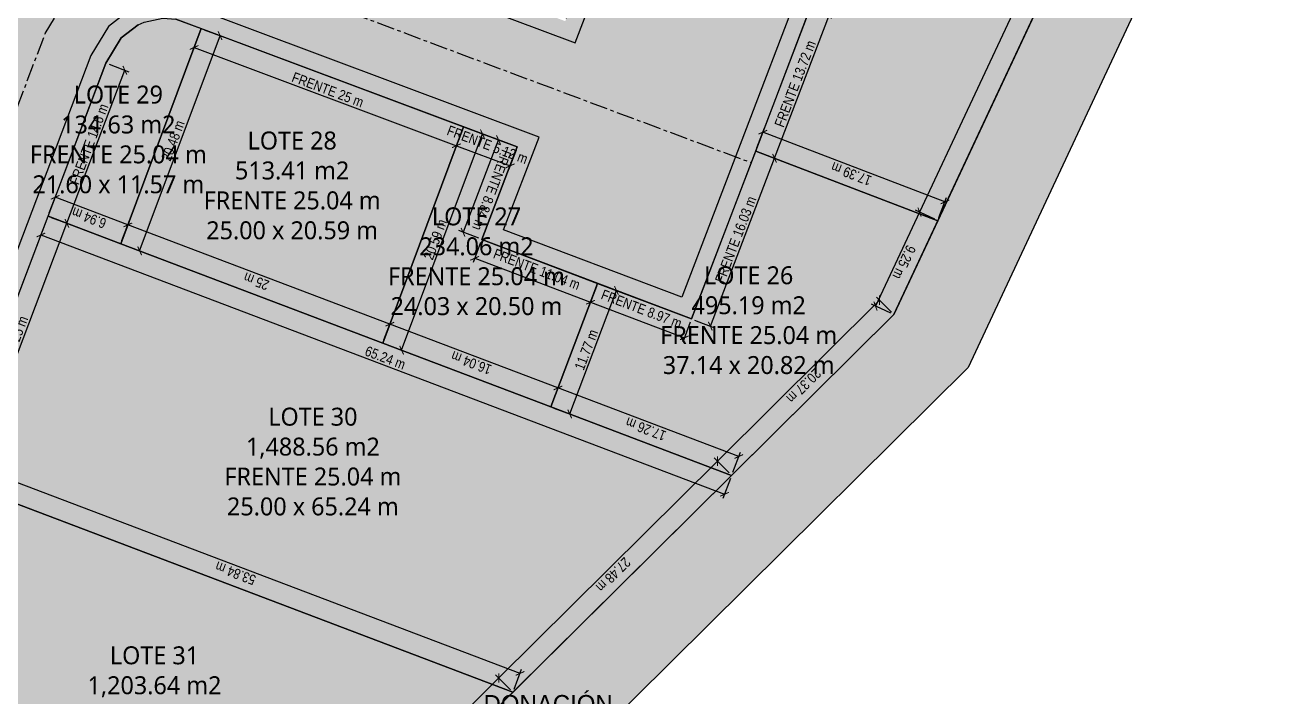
# Model space of a CAD drawing. Header units: metres. Extents: x 357816 to 358234, y 2285110 to 2285487.
# Drawn here: x 358123.1 to 358234, y 2285352.7 to 2285412.6 of the extents above; entities that cross this region are included whole.
import ezdxf

# ---------------------------------------------------------------- set-up
doc = ezdxf.new("R2010")
doc.units = ezdxf.units.M
doc.header["$LTSCALE"] = 0.5
doc.linetypes.add('CENTER', pattern=[5.08, 3.175, -0.635, 0.635, -0.635])
for name, color, linetype in [('COTAS', 6, 'Continuous'), ('DONACION', 3, 'Continuous'), ('LOTES', 2, 'Continuous'), ('TEXTOS', 7, 'Continuous'), ('VIAL_ASFALTO', 8, 'Continuous'), ('VIAL_BANQUETA', 9, 'CONTINUOUS')]:
    doc.layers.add(name, color=color, linetype=linetype)
doc.styles.add('OpenSans', font='OpenSans-Regular.ttf')
doc.styles.add('OpenSansCondensed-Light', font='OpenSansCondensed-Light.ttf')
doc.dimstyles.new('COTAS_M', dxfattribs={"dimtxt": 0.9, "dimasz": 0.6, "dimexe": 0.4, "dimexo": 0.3, "dimgap": 0.2, "dimtad": 1, "dimzin": 12, "dimdsep": 46, "dimtxsty": 'OpenSansCondensed-Light', "dimblk": 'ARCHTICK', "dimcen": 2.5, "dimclrd": 256, "dimclre": 256, "dimclrt": 256, "dimazin": 3, "dimtfac": 0.5, "dimtmove": 2, "dimatfit": 3})

# ---------------------------------------------------------------- blocks, each defined once
blk = doc.blocks.new('_ARCHTICK')
at = {"color": 0, "linetype": 'BYBLOCK', "const_width": 0.15}
blk.add_lwpolyline([(-0.5, -0.5), (0.5, 0.5)], dxfattribs=at)
blk = doc.blocks.new('*D98')
for p, q in [((358164.58, 2285415.8), (358165.24, 2285417.58)), ((358172.01, 2285414.62), (358165.1, 2285417.2)), ((358171.48, 2285413.21), (358172.15, 2285414.99))]:
    blk.add_line(p, q)
at = {"layer": 'Defpoints'}
for p in [(358164.47, 2285415.52), (358172.01, 2285414.62), (358171.38, 2285412.93)]:
    blk.add_point(p, dxfattribs=at)
at = {"layer": 'COTAS', "xscale": 0.6, "yscale": 0.6}
for p, rotation in [((358165.1, 2285417.2), 159.49542894119298), ((358172.01, 2285414.62), 339.495428941193)]:
    blk.add_blockref('_ARCHTICK', p, dxfattribs=dict(at, rotation=rotation))
at = {"layer": 'COTAS', "insert": (358168.19, 2285414.93), "char_height": 0.9, "attachment_point": 5, "rotation": 159.4954, "style": 'OpenSansCondensed-Light'}
blk.add_mtext('FRENTE 7.37 m', dxfattribs=at)
blk = doc.blocks.new('*D101')
for p, q in [((358224.41, 2285441.6), (358202.99, 2285395.91)), ((358225.77, 2285440.97), (358224.05, 2285441.77)), ((358204.34, 2285395.27), (358202.62, 2285396.08))]:
    blk.add_line(p, q)
at = {"layer": 'Defpoints'}
for p in [(358224.41, 2285441.6), (358226.04, 2285440.84), (358204.62, 2285395.14)]:
    blk.add_point(p, dxfattribs=at)
at = {"layer": 'COTAS', "xscale": 0.6, "yscale": 0.6}
for p, rotation in [((358224.41, 2285441.6), 64.88109289976543), ((358202.99, 2285395.91), -115.11890710023457)]:
    blk.add_blockref('_ARCHTICK', p, dxfattribs=dict(at, rotation=rotation))
at = {"layer": 'COTAS', "insert": (358214.29, 2285418.48), "char_height": 0.9, "attachment_point": 5, "rotation": 244.8811, "style": 'OpenSansCondensed-Light'}
blk.add_mtext('50.47 m', dxfattribs=at)
blk = doc.blocks.new('*D102')
for p, q in [((358188.48, 2285401.64), (358189.15, 2285403.41)), ((358205.26, 2285396.82), (358189.01, 2285403.04)), ((358204.72, 2285395.42), (358205.4, 2285397.2))]:
    blk.add_line(p, q)
at = {"layer": 'Defpoints'}
for p in [(358188.37, 2285401.36), (358205.26, 2285396.82), (358204.62, 2285395.14)]:
    blk.add_point(p, dxfattribs=at)
at = {"layer": 'COTAS', "xscale": 0.6, "yscale": 0.6}
for p, rotation in [((358189.01, 2285403.04), 159.0675629169782), ((358205.26, 2285396.82), 339.0675629169782)]:
    blk.add_blockref('_ARCHTICK', p, dxfattribs=dict(at, rotation=rotation))
at = {"layer": 'COTAS', "insert": (358196.9, 2285399.32), "char_height": 0.9, "attachment_point": 5, "rotation": 159.0676, "style": 'OpenSansCondensed-Light'}
blk.add_mtext('17.39 m', dxfattribs=at)
blk = doc.blocks.new('*D103')
for p, q in [((358193.55, 2285414.06), (358195.32, 2285413.38)), ((358190.05, 2285400.71), (358194.95, 2285413.53)), ((358188.65, 2285401.25), (358190.42, 2285400.57))]:
    blk.add_line(p, q)
at = {"layer": 'Defpoints'}
for p in [(358193.27, 2285414.17), (358188.37, 2285401.36), (358190.05, 2285400.71)]:
    blk.add_point(p, dxfattribs=at)
at = {"layer": 'COTAS', "xscale": 0.6, "yscale": 0.6}
for p, rotation in [((358194.95, 2285413.53), 69.0675629181138), ((358190.05, 2285400.71), 249.0675629181138)]:
    blk.add_blockref('_ARCHTICK', p, dxfattribs=dict(at, rotation=rotation))
at = {"layer": 'COTAS', "insert": (358191.89, 2285407.35), "char_height": 0.9, "attachment_point": 5, "rotation": 69.0676, "style": 'OpenSansCondensed-Light'}
blk.add_mtext('FRENTE 13.72 m', dxfattribs=at)
blk = doc.blocks.new('*D106')
for p, q in [((358204.34, 2285395.27), (358202.62, 2285396.08)), ((358202.99, 2285395.91), (358199.06, 2285387.53)), ((358200.42, 2285386.9), (358198.7, 2285387.7))]:
    blk.add_line(p, q)
at = {"layer": 'Defpoints'}
for p in [(358202.99, 2285395.91), (358204.62, 2285395.14), (358200.69, 2285386.77)]:
    blk.add_point(p, dxfattribs=at)
at = {"layer": 'COTAS', "xscale": 0.6, "yscale": 0.6}
for p, rotation in [((358202.99, 2285395.91), 64.88109290007421), ((358199.06, 2285387.53), -115.11890709992579)]:
    blk.add_blockref('_ARCHTICK', p, dxfattribs=dict(at, rotation=rotation))
at = {"layer": 'COTAS', "insert": (358201.61, 2285391.44), "char_height": 0.9, "attachment_point": 5, "rotation": 244.8811, "style": 'OpenSansCondensed-Light'}
blk.add_mtext('9.25 m', dxfattribs=at)
blk = doc.blocks.new('*D107')
for p, q in [((358200.48, 2285386.98), (358199.14, 2285388.33)), ((358199.42, 2285388.05), (358184.95, 2285373.71)), ((358186.01, 2285372.65), (358184.67, 2285373.99))]:
    blk.add_line(p, q)
at = {"layer": 'Defpoints'}
for p in [(358199.42, 2285388.05), (358200.69, 2285386.77), (358186.22, 2285372.43)]:
    blk.add_point(p, dxfattribs=at)
at = {"layer": 'COTAS', "xscale": 0.6, "yscale": 0.6}
for p, rotation in [((358199.42, 2285388.05), 44.738800461344766), ((358184.95, 2285373.71), -135.26119953865523)]:
    blk.add_blockref('_ARCHTICK', p, dxfattribs=dict(at, rotation=rotation))
at = {"layer": 'COTAS', "insert": (358192.65, 2285380.42), "char_height": 0.9, "attachment_point": 5, "rotation": 224.7388, "style": 'OpenSansCondensed-Light'}
blk.add_mtext('20.37 m', dxfattribs=at)
blk = doc.blocks.new('*D108')
for p, q in [((358170.19, 2285378.83), (358170.86, 2285380.6)), ((358186.86, 2285374.12), (358170.72, 2285380.23)), ((358186.33, 2285372.71), (358187, 2285374.49))]:
    blk.add_line(p, q)
at = {"layer": 'Defpoints'}
for p in [(358170.08, 2285378.55), (358186.86, 2285374.12), (358186.22, 2285372.43)]:
    blk.add_point(p, dxfattribs=at)
at = {"layer": 'COTAS', "xscale": 0.6, "yscale": 0.6}
for p, rotation in [((358170.72, 2285380.23), 159.24574670078823), ((358186.86, 2285374.12), 339.24574670078823)]:
    blk.add_blockref('_ARCHTICK', p, dxfattribs=dict(at, rotation=rotation))
at = {"layer": 'COTAS', "insert": (358178.56, 2285376.57), "char_height": 0.9, "attachment_point": 5, "rotation": 159.2457, "style": 'OpenSansCondensed-Light'}
blk.add_mtext('17.26 m', dxfattribs=at)
blk = doc.blocks.new('*D109')
for p, q in [((358174.54, 2285389.45), (358176.31, 2285388.78)), ((358171.77, 2285377.91), (358175.94, 2285388.92)), ((358170.36, 2285378.44), (358172.14, 2285377.77))]:
    blk.add_line(p, q)
at = {"layer": 'Defpoints'}
for p in [(358174.26, 2285389.56), (358170.08, 2285378.55), (358171.77, 2285377.91)]:
    blk.add_point(p, dxfattribs=at)
at = {"layer": 'COTAS', "xscale": 0.6, "yscale": 0.6}
for p, rotation in [((358175.94, 2285388.92), 69.24621055899068), ((358171.77, 2285377.91), 249.2462105589907)]:
    blk.add_blockref('_ARCHTICK', p, dxfattribs=dict(at, rotation=rotation))
at = {"layer": 'COTAS', "insert": (358173.25, 2285383.64), "char_height": 0.9, "attachment_point": 5, "rotation": 69.2462, "style": 'OpenSansCondensed-Light'}
blk.add_mtext('11.77 m', dxfattribs=at)
blk = doc.blocks.new('*D110')
for p, q in [((358174.15, 2285389.28), (358173.48, 2285387.5)), ((358173.62, 2285387.87), (358182, 2285384.7)), ((358182.53, 2285386.1), (358181.86, 2285384.32))]:
    blk.add_line(p, q)
at = {"layer": 'Defpoints'}
for p in [(358174.26, 2285389.56), (358173.62, 2285387.87), (358182.64, 2285386.38)]:
    blk.add_point(p, dxfattribs=at)
at = {"layer": 'COTAS', "xscale": 0.6, "yscale": 0.6}
for p, rotation in [((358173.62, 2285387.87), 159.24621055186495), ((358182, 2285384.7), -20.75378944813504)]:
    blk.add_blockref('_ARCHTICK', p, dxfattribs=dict(at, rotation=rotation))
at = {"layer": 'COTAS', "insert": (358178.18, 2285387.27), "char_height": 0.9, "attachment_point": 5, "rotation": 339.2462, "style": 'OpenSansCondensed-Light'}
blk.add_mtext('FRENTE 8.97 m', dxfattribs=at)
blk = doc.blocks.new('*D111')
for p, q in [((358184.32, 2285385.74), (358190.05, 2285400.71)), ((358188.65, 2285401.25), (358190.42, 2285400.57)), ((358182.92, 2285386.27), (358184.69, 2285385.59))]:
    blk.add_line(p, q)
at = {"layer": 'Defpoints'}
for p in [(358188.37, 2285401.36), (358182.64, 2285386.38), (358184.32, 2285385.74)]:
    blk.add_point(p, dxfattribs=at)
at = {"layer": 'COTAS', "xscale": 0.6, "yscale": 0.6}
for p, rotation in [((358190.05, 2285400.71), 69.06756291785108), ((358184.32, 2285385.74), 249.0675629178511)]:
    blk.add_blockref('_ARCHTICK', p, dxfattribs=dict(at, rotation=rotation))
at = {"layer": 'COTAS', "insert": (358186.58, 2285393.46), "char_height": 0.9, "attachment_point": 5, "rotation": 69.0676, "style": 'OpenSansCondensed-Light'}
blk.add_mtext('FRENTE 16.03 m', dxfattribs=at)
blk = doc.blocks.new('*D112')
for p, q in [((358162.19, 2285403.24), (358161.52, 2285401.46)), ((358161.66, 2285401.83), (358166.46, 2285400.04)), ((358166.98, 2285401.44), (358166.32, 2285399.67))]:
    blk.add_line(p, q)
at = {"layer": 'Defpoints'}
for p in [(358162.3, 2285403.52), (358161.66, 2285401.83), (358167.09, 2285401.73)]:
    blk.add_point(p, dxfattribs=at)
at = {"layer": 'COTAS', "xscale": 0.6, "yscale": 0.6}
for p, rotation in [((358161.66, 2285401.83), 159.49542894256288), ((358166.46, 2285400.04), -20.504571057437126)]:
    blk.add_blockref('_ARCHTICK', p, dxfattribs=dict(at, rotation=rotation))
at = {"layer": 'COTAS', "insert": (358164.43, 2285401.92), "char_height": 0.9, "attachment_point": 5, "rotation": 339.4954, "style": 'OpenSansCondensed-Light'}
blk.add_mtext('FRENTE 5.12 m', dxfattribs=at)
blk = doc.blocks.new('*D113')
for p, q in [((358165.41, 2285402.37), (358162.25, 2285394.11)), ((358166.81, 2285401.83), (358165.03, 2285402.51)), ((358163.65, 2285393.58), (358161.88, 2285394.26))]:
    blk.add_line(p, q)
at = {"layer": 'Defpoints'}
for p in [(358165.41, 2285402.37), (358167.09, 2285401.73), (358163.93, 2285393.47)]:
    blk.add_point(p, dxfattribs=at)
at = {"layer": 'COTAS', "xscale": 0.6, "yscale": 0.6}
for p, rotation in [((358165.41, 2285402.37), 69.06068097476614), ((358162.25, 2285394.11), -110.93931902523386)]:
    blk.add_blockref('_ARCHTICK', p, dxfattribs=dict(at, rotation=rotation))
at = {"layer": 'COTAS', "insert": (358164.81, 2285397.87), "char_height": 0.9, "attachment_point": 5, "rotation": 249.0607, "style": 'OpenSansCondensed-Light'}
blk.add_mtext('FRENTE 8.84 m', dxfattribs=at)
blk = doc.blocks.new('*D114')
for p, q in [((358163.82, 2285393.19), (358163.15, 2285391.41)), ((358163.29, 2285391.79), (358173.62, 2285387.87)), ((358174.15, 2285389.28), (358173.48, 2285387.5))]:
    blk.add_line(p, q)
at = {"layer": 'Defpoints'}
for p in [(358163.93, 2285393.47), (358163.29, 2285391.79), (358174.26, 2285389.56)]:
    blk.add_point(p, dxfattribs=at)
at = {"layer": 'COTAS', "xscale": 0.6, "yscale": 0.6}
for p, rotation in [((358163.29, 2285391.79), 159.24621055225188), ((358173.62, 2285387.87), -20.753789447748126)]:
    blk.add_blockref('_ARCHTICK', p, dxfattribs=dict(at, rotation=rotation))
at = {"layer": 'COTAS', "insert": (358168.83, 2285390.81), "char_height": 0.9, "attachment_point": 5, "rotation": 339.2462, "style": 'OpenSansCondensed-Light'}
blk.add_mtext('FRENTE 11.04 m', dxfattribs=at)
blk = doc.blocks.new('*D115')
for p, q in [((358155.19, 2285384.51), (358155.86, 2285386.29)), ((358170.72, 2285380.23), (358155.72, 2285385.92)), ((358170.19, 2285378.83), (358170.86, 2285380.6))]:
    blk.add_line(p, q)
at = {"layer": 'Defpoints'}
for p in [(358155.08, 2285384.23), (358170.72, 2285380.23), (358170.08, 2285378.55)]:
    blk.add_point(p, dxfattribs=at)
at = {"layer": 'COTAS', "xscale": 0.6, "yscale": 0.6}
for p, rotation in [((358155.72, 2285385.92), 159.24574670009738), ((358170.72, 2285380.23), 339.24574670009736)]:
    blk.add_blockref('_ARCHTICK', p, dxfattribs=dict(at, rotation=rotation))
at = {"layer": 'COTAS', "insert": (358162.99, 2285382.47), "char_height": 0.9, "attachment_point": 5, "rotation": 159.2457, "style": 'OpenSansCondensed-Light'}
blk.add_mtext('16.04 m', dxfattribs=at)
blk = doc.blocks.new('*D116')
for p, q in [((358156.77, 2285383.6), (358163.98, 2285402.89)), ((358162.58, 2285403.41), (358164.36, 2285402.75)), ((358155.36, 2285384.13), (358157.14, 2285383.46))]:
    blk.add_line(p, q)
at = {"layer": 'Defpoints'}
for p in [(358162.3, 2285403.52), (358155.08, 2285384.23), (358156.77, 2285383.6)]:
    blk.add_point(p, dxfattribs=at)
at = {"layer": 'COTAS', "xscale": 0.6, "yscale": 0.6}
for p, rotation in [((358163.98, 2285402.89), 69.49542893783068), ((358156.77, 2285383.6), 249.4954289378307)]:
    blk.add_blockref('_ARCHTICK', p, dxfattribs=dict(at, rotation=rotation))
at = {"layer": 'COTAS', "insert": (358159.77, 2285393.47), "char_height": 0.9, "attachment_point": 5, "rotation": 69.4954, "style": 'OpenSansCondensed-Light'}
blk.add_mtext('20.59 m', dxfattribs=at)
blk = doc.blocks.new('*D117')
for p, q in [((358138.77, 2285411.99), (358138.11, 2285410.21)), ((358138.25, 2285410.59), (358161.66, 2285401.83)), ((358162.19, 2285403.24), (358161.52, 2285401.46))]:
    blk.add_line(p, q)
at = {"layer": 'Defpoints'}
for p in [(358138.88, 2285412.28), (358138.25, 2285410.59), (358162.3, 2285403.52)]:
    blk.add_point(p, dxfattribs=at)
at = {"layer": 'COTAS', "xscale": 0.6, "yscale": 0.6}
for p, rotation in [((358138.25, 2285410.59), 159.49542894274134), ((358161.66, 2285401.83), -20.50457105725867)]:
    blk.add_blockref('_ARCHTICK', p, dxfattribs=dict(at, rotation=rotation))
at = {"layer": 'COTAS', "insert": (358150.18, 2285406.82), "char_height": 0.9, "attachment_point": 5, "rotation": 339.4954, "style": 'OpenSansCondensed-Light'}
blk.add_mtext('FRENTE 25 m', dxfattribs=at)
blk = doc.blocks.new('*D118')
for p, q in [((358131.81, 2285393.37), (358132.48, 2285395.15)), ((358155.72, 2285385.92), (358132.34, 2285394.77)), ((358155.19, 2285384.51), (358155.86, 2285386.29))]:
    blk.add_line(p, q)
at = {"layer": 'Defpoints'}
for p in [(358131.7, 2285393.09), (358155.72, 2285385.92), (358155.08, 2285384.23)]:
    blk.add_point(p, dxfattribs=at)
at = {"layer": 'COTAS', "xscale": 0.6, "yscale": 0.6}
for p, rotation in [((358132.34, 2285394.77), 159.2457466999186), ((358155.72, 2285385.92), 339.24574669991864)]:
    blk.add_blockref('_ARCHTICK', p, dxfattribs=dict(at, rotation=rotation))
at = {"layer": 'COTAS', "insert": (358143.8, 2285389.74), "char_height": 0.9, "attachment_point": 5, "rotation": 159.2457, "style": 'OpenSansCondensed-Light'}
blk.add_mtext('25 m', dxfattribs=at)
blk = doc.blocks.new('*D119')
for p, q in [((358133.39, 2285392.46), (358140.57, 2285411.64)), ((358139.16, 2285412.17), (358140.94, 2285411.5)), ((358131.99, 2285392.99), (358133.77, 2285392.32))]:
    blk.add_line(p, q)
at = {"layer": 'Defpoints'}
for p in [(358138.88, 2285412.28), (358131.7, 2285393.09), (358133.39, 2285392.46)]:
    blk.add_point(p, dxfattribs=at)
at = {"layer": 'COTAS', "xscale": 0.6, "yscale": 0.6}
for p, rotation in [((358140.57, 2285411.64), 69.49542895013425), ((358133.39, 2285392.46), 249.49542895013425)]:
    blk.add_blockref('_ARCHTICK', p, dxfattribs=dict(at, rotation=rotation))
at = {"layer": 'COTAS', "insert": (358136.37, 2285402.28), "char_height": 0.9, "attachment_point": 5, "rotation": 69.4954, "style": 'OpenSansCondensed-Light'}
blk.add_mtext('20.48 m', dxfattribs=at)
blk = doc.blocks.new('*D120')
for p, q in [((358126.9, 2285394.91), (358132.07, 2285408.56)), ((358130.67, 2285409.09), (358132.44, 2285408.42)), ((358125.49, 2285395.44), (358127.27, 2285394.77))]:
    blk.add_line(p, q)
at = {"layer": 'Defpoints'}
for p in [(358130.39, 2285409.2), (358125.21, 2285395.55), (358126.9, 2285394.91)]:
    blk.add_point(p, dxfattribs=at)
at = {"layer": 'COTAS', "xscale": 0.6, "yscale": 0.6}
for p, rotation in [((358132.07, 2285408.56), 69.24574670062653), ((358126.9, 2285394.91), 249.2457467006265)]:
    blk.add_blockref('_ARCHTICK', p, dxfattribs=dict(at, rotation=rotation))
at = {"layer": 'COTAS', "insert": (358128.88, 2285401.97), "char_height": 0.9, "attachment_point": 5, "rotation": 69.2457, "style": 'OpenSansCondensed-Light'}
blk.add_mtext('FRENTE 14.6 m', dxfattribs=at)
blk = doc.blocks.new('*D121')
for p, q in [((358125.32, 2285395.83), (358125.99, 2285397.61)), ((358132.34, 2285394.77), (358125.85, 2285397.23)), ((358131.81, 2285393.37), (358132.48, 2285395.15))]:
    blk.add_line(p, q)
at = {"layer": 'Defpoints'}
for p in [(358125.21, 2285395.55), (358132.34, 2285394.77), (358131.7, 2285393.09)]:
    blk.add_point(p, dxfattribs=at)
at = {"layer": 'COTAS', "xscale": 0.6, "yscale": 0.6}
for p, rotation in [((358125.85, 2285397.23), 159.2457467026939), ((358132.34, 2285394.77), 339.2457467026939)]:
    blk.add_blockref('_ARCHTICK', p, dxfattribs=dict(at, rotation=rotation))
at = {"layer": 'COTAS', "insert": (358128.87, 2285395.4), "char_height": 0.9, "attachment_point": 5, "rotation": 159.2457, "style": 'OpenSansCondensed-Light'}
blk.add_mtext('6.94 m', dxfattribs=at)
blk = doc.blocks.new('*D122')
for p, q in [((358186.01, 2285372.65), (358184.67, 2285373.99)), ((358184.95, 2285373.71), (358165.44, 2285354.37)), ((358166.49, 2285353.31), (358165.16, 2285354.66))]:
    blk.add_line(p, q)
at = {"layer": 'Defpoints'}
for p in [(358184.95, 2285373.71), (358186.22, 2285372.43), (358166.7, 2285353.09)]:
    blk.add_point(p, dxfattribs=at)
at = {"layer": 'COTAS', "xscale": 0.6, "yscale": 0.6}
for p, rotation in [((358184.95, 2285373.71), 44.738800462112835), ((358165.44, 2285354.37), -135.26119953788717)]:
    blk.add_blockref('_ARCHTICK', p, dxfattribs=dict(at, rotation=rotation))
at = {"layer": 'COTAS', "insert": (358175.65, 2285363.58), "char_height": 0.9, "attachment_point": 5, "rotation": 224.7388, "style": 'OpenSansCondensed-Light'}
blk.add_mtext('27.48 m', dxfattribs=at)
blk = doc.blocks.new('*D123')
for p, q in [((358116.46, 2285372.45), (358117.13, 2285374.23)), ((358167.34, 2285354.78), (358116.99, 2285373.86)), ((358166.81, 2285353.37), (358167.48, 2285355.15))]:
    blk.add_line(p, q)
at = {"layer": 'Defpoints'}
for p in [(358116.35, 2285372.17), (358167.34, 2285354.78), (358166.7, 2285353.09)]:
    blk.add_point(p, dxfattribs=at)
at = {"layer": 'COTAS', "xscale": 0.6, "yscale": 0.6}
for p, rotation in [((358116.99, 2285373.86), 159.24574670348136), ((358167.34, 2285354.78), 339.24574670348136)]:
    blk.add_blockref('_ARCHTICK', p, dxfattribs=dict(at, rotation=rotation))
at = {"layer": 'COTAS', "insert": (358141.94, 2285363.71), "char_height": 0.9, "attachment_point": 5, "rotation": 159.2457, "style": 'OpenSansCondensed-Light'}
blk.add_mtext('53.84 m', dxfattribs=at)
blk = doc.blocks.new('*D124')
for p, q in [((358125.49, 2285395.44), (358127.27, 2285394.77)), ((358118.04, 2285371.54), (358126.9, 2285394.91)), ((358116.64, 2285372.07), (358118.41, 2285371.39))]:
    blk.add_line(p, q)
at = {"layer": 'Defpoints'}
for p in [(358125.21, 2285395.55), (358116.35, 2285372.17), (358118.04, 2285371.54)]:
    blk.add_point(p, dxfattribs=at)
at = {"layer": 'COTAS', "xscale": 0.6, "yscale": 0.6}
for p, rotation in [((358126.9, 2285394.91), 69.24574670008158), ((358118.04, 2285371.54), 249.24574670008158)]:
    blk.add_blockref('_ARCHTICK', p, dxfattribs=dict(at, rotation=rotation))
at = {"layer": 'COTAS', "insert": (358121.86, 2285383.45), "char_height": 0.9, "attachment_point": 5, "rotation": 69.2457, "style": 'OpenSansCondensed-Light'}
blk.add_mtext('FRENTE 25 m', dxfattribs=at)
blk = doc.blocks.new('*D125')
for p, q in [((358125.11, 2285395.27), (358124.43, 2285393.49)), ((358124.58, 2285393.87), (358185.58, 2285370.75)), ((358186.11, 2285372.15), (358185.44, 2285370.38))]:
    blk.add_line(p, q)
at = {"layer": 'Defpoints'}
for p in [(358125.21, 2285395.55), (358124.58, 2285393.87), (358186.22, 2285372.43)]:
    blk.add_point(p, dxfattribs=at)
at = {"layer": 'COTAS', "xscale": 0.6, "yscale": 0.6}
for p, rotation in [((358124.58, 2285393.87), 159.24574670048787), ((358185.58, 2285370.75), -20.75425329951213)]:
    blk.add_blockref('_ARCHTICK', p, dxfattribs=dict(at, rotation=rotation))
at = {"layer": 'COTAS', "insert": (358155.31, 2285382.92), "char_height": 0.9, "attachment_point": 5, "rotation": 339.2457, "style": 'OpenSansCondensed-Light'}
blk.add_mtext('65.24 m', dxfattribs=at)
blk = doc.blocks.new('*D126')
for p, q in [((358165.44, 2285354.37), (358145.92, 2285335.03)), ((358166.49, 2285353.31), (358165.16, 2285354.66)), ((358146.98, 2285333.97), (358145.64, 2285335.32))]:
    blk.add_line(p, q)
at = {"layer": 'Defpoints'}
for p in [(358165.44, 2285354.37), (358166.7, 2285353.09), (358147.19, 2285333.75)]:
    blk.add_point(p, dxfattribs=at)
at = {"layer": 'COTAS', "xscale": 0.6, "yscale": 0.6}
for p, rotation in [((358165.44, 2285354.37), 44.73880046132106), ((358145.92, 2285335.03), -135.26119953867894)]:
    blk.add_blockref('_ARCHTICK', p, dxfattribs=dict(at, rotation=rotation))
at = {"layer": 'COTAS', "insert": (358156.14, 2285344.24), "char_height": 0.9, "attachment_point": 5, "rotation": 224.7388, "style": 'OpenSansCondensed-Light'}
blk.add_mtext('27.48 m', dxfattribs=at)

msp = doc.modelspace()

# ---------------------------------------------------------------- hatches: boundary and pattern name
at = {"layer": 'DONACION', "transparency": 33554534}
msp.add_hatch(color=3, dxfattribs=at).paths.add_polyline_path([(358083.68, 2285278.45), (358085.45, 2285279.56), (358132.38, 2285319.08), (358200.69, 2285386.77), (358226.04, 2285440.84), (358234.01, 2285439.07), (358207.33, 2285382.06), (358137.81, 2285313.21), (358090.1, 2285273.03), (358086.747, 2285271.037), (358086.593, 2285271.183), (358086.136, 2285271.663), (358085.703, 2285272.165), (358085.295, 2285272.687), (358084.914, 2285273.229), (358084.559, 2285273.789), (358084.233, 2285274.365), (358083.935, 2285274.957), (358083.666, 2285275.563), (358083.428, 2285276.181), (358083.22, 2285276.81), (358083.043, 2285277.449), (358082.898, 2285278.096), (358082.858, 2285278.328)])
at = {"layer": 'LOTES', "transparency": 33554521}
for points in [[(358226.399, 2285440.771), (358226.397, 2285440.761), (358226.04, 2285440.84), (358204.615, 2285395.142), (358188.369, 2285401.356), (358193.27, 2285414.17), (358182.719, 2285418.162), (358194.012, 2285448.006)], [(358125.214, 2285395.551), (358130.386, 2285409.201), (358131.74, 2285411.437), (358133.259, 2285412.621), (358133.788, 2285412.851), (358135.454, 2285413.211), (358136.615, 2285413.122), (358138.879, 2285412.275), (358131.705, 2285393.091)], [(358138.879, 2285412.275), (358162.295, 2285403.518), (358155.083, 2285384.232), (358131.705, 2285393.091)], [(358162.295, 2285403.518), (358167.089, 2285401.726), (358163.93, 2285393.47), (358174.256, 2285389.557), (358170.084, 2285378.547), (358155.083, 2285384.232)], [(358204.615, 2285395.142), (358200.69, 2285386.77), (358186.221, 2285372.432), (358170.084, 2285378.547), (358174.256, 2285389.557), (358182.64, 2285386.38), (358188.369, 2285401.356)], [(358186.221, 2285372.432), (358166.705, 2285353.093), (358116.355, 2285372.173), (358125.214, 2285395.551), (358131.705, 2285393.091), (358155.083, 2285384.232), (358170.084, 2285378.547)], [(358166.705, 2285353.093), (358147.188, 2285333.754), (358107.496, 2285348.796), (358116.355, 2285372.173)]]:
    msp.add_hatch(color=2, dxfattribs=at).paths.add_polyline_path(points)
at = {"layer": 'VIAL_ASFALTO', "transparency": 33554546}
msp.add_hatch(color=8, dxfattribs=at).paths.add_polyline_path([(358071.946, 2285284.617), (358120.754, 2285413.413), (358120.867, 2285413.687), (358120.987, 2285413.932), (358121.132, 2285414.19), (358123.319, 2285417.801), (358123.48, 2285418.05), (358123.642, 2285418.27), (358123.817, 2285418.479), (358124.005, 2285418.678), (358124.204, 2285418.865), (358124.432, 2285419.054), (358127.385, 2285421.355), (358127.633, 2285421.536), (358127.872, 2285421.688), (358128.119, 2285421.825), (358128.397, 2285421.956), (358130.122, 2285422.707), (358130.42, 2285422.825), (358130.702, 2285422.916), (358131.013, 2285422.994), (358134.063, 2285423.653), (358134.41, 2285423.715), (358134.733, 2285423.749), (358135.058, 2285423.759), (358135.41, 2285423.745), (358138.236, 2285423.529), (358138.577, 2285423.491), (358138.889, 2285423.434), (358139.196, 2285423.354), (358139.521, 2285423.246), (358172.247, 2285411.007), (358175.427, 2285419.318), (358191.331, 2285413.3), (358181.773, 2285388.313), (358165.869, 2285394.339), (358169.03, 2285402.601), (358136.941, 2285414.602), (358135.35, 2285414.723), (358133.326, 2285414.286), (358132.487, 2285413.921), (358130.6, 2285412.45), (358129.032, 2285409.861), (358082.11, 2285286.038), (358082.011, 2285285.772), (358081.784, 2285285.084), (358081.588, 2285284.374), (358081.426, 2285283.656), (358081.301, 2285282.93), (358081.21, 2285282.2), (358081.156, 2285281.465), (358081.138, 2285280.729), (358081.156, 2285279.993), (358081.21, 2285279.259), (358081.301, 2285278.528), (358081.426, 2285277.803), (358081.588, 2285277.084), (358081.784, 2285276.375), (358082.015, 2285275.676), (358082.28, 2285274.989), (358082.578, 2285274.316), (358082.909, 2285273.658), (358083.272, 2285273.017), (358083.666, 2285272.395), (358083.972, 2285271.961), (358082.182, 2285271.624), (358082.46, 2285270.15), (358079.47, 2285270.59), (358060.178, 2285274.857), (358060.724, 2285274.98), (358061.505, 2285275.196), (358062.274, 2285275.45), (358063.029, 2285275.742), (358063.77, 2285276.07), (358064.493, 2285276.434), (358065.198, 2285276.833), (358065.882, 2285277.266), (358066.544, 2285277.733), (358067.183, 2285278.231), (358067.796, 2285278.76), (358068.383, 2285279.318), (358068.941, 2285279.905), (358069.47, 2285280.518), (358069.968, 2285281.157), (358070.435, 2285281.819), (358070.868, 2285282.503), (358071.267, 2285283.208), (358071.631, 2285283.931), (358071.931, 2285284.609)])
at = {"layer": 'VIAL_BANQUETA', "transparency": 33554585}
msp.add_hatch(color=9, dxfattribs=at).paths.add_polyline_path([(358119.359, 2285413.966), (358119.499, 2285414.303), (358119.658, 2285414.63), (358119.837, 2285414.948), (358122.047, 2285418.598), (358122.246, 2285418.903), (358122.462, 2285419.197), (358122.696, 2285419.476), (358122.946, 2285419.741), (358123.212, 2285419.99), (358123.492, 2285420.223), (358126.482, 2285422.553), (358126.787, 2285422.775), (358127.105, 2285422.978), (358127.435, 2285423.161), (358127.777, 2285423.322), (358129.547, 2285424.092), (358129.914, 2285424.237), (358130.289, 2285424.359), (358130.672, 2285424.455), (358133.772, 2285425.125), (358134.199, 2285425.201), (358134.63, 2285425.246), (358135.064, 2285425.26), (358135.497, 2285425.243), (358138.377, 2285425.023), (358138.797, 2285424.976), (358139.212, 2285424.899), (358139.621, 2285424.794), (358140.022, 2285424.66), (358171.378, 2285412.933), (358174.56, 2285421.25), (358193.27, 2285414.17), (358182.64, 2285386.38), (358163.93, 2285393.47), (358167.089, 2285401.726), (358136.615, 2285413.122), (358135.454, 2285413.211), (358133.788, 2285412.851), (358133.259, 2285412.621), (358131.74, 2285411.437), (358130.386, 2285409.201), (358083.515, 2285285.513), (358083.517, 2285285.509), (358083.428, 2285285.277), (358083.22, 2285284.648), (358083.043, 2285284.009), (358082.898, 2285283.363), (358082.785, 2285282.71), (358082.704, 2285282.052), (358082.655, 2285281.392), (358082.639, 2285280.729), (358082.655, 2285280.067), (358082.704, 2285279.406), (358082.785, 2285278.748), (358082.898, 2285278.096), (358083.043, 2285277.449), (358083.22, 2285276.81), (358083.428, 2285276.181), (358083.666, 2285275.563), (358083.935, 2285274.957), (358084.233, 2285274.365), (358084.559, 2285273.789), (358084.914, 2285273.229), (358085.295, 2285272.687), (358085.703, 2285272.165), (358086.136, 2285271.663), (358086.593, 2285271.183), (358086.747, 2285271.037), (358086.684, 2285271), (358086.55, 2285270.92), (358082.46, 2285270.15), (358082.182, 2285271.624), (358083.972, 2285271.961), (358083.666, 2285272.395), (358083.272, 2285273.017), (358082.909, 2285273.658), (358082.578, 2285274.316), (358082.28, 2285274.989), (358082.015, 2285275.676), (358081.784, 2285276.375), (358081.588, 2285277.084), (358081.426, 2285277.803), (358081.301, 2285278.528), (358081.21, 2285279.259), (358081.156, 2285279.993), (358081.138, 2285280.729), (358081.156, 2285281.465), (358081.21, 2285282.2), (358081.301, 2285282.93), (358081.426, 2285283.656), (358081.588, 2285284.374), (358081.784, 2285285.084), (358082.011, 2285285.772), (358082.11, 2285286.038), (358129.032, 2285409.861), (358130.6, 2285412.45), (358132.487, 2285413.921), (358133.326, 2285414.286), (358135.35, 2285414.723), (358136.941, 2285414.602), (358169.03, 2285402.601), (358165.869, 2285394.339), (358181.773, 2285388.313), (358191.331, 2285413.3), (358175.427, 2285419.318), (358172.247, 2285411.007), (358139.521, 2285423.246), (358139.196, 2285423.354), (358138.889, 2285423.434), (358138.577, 2285423.491), (358138.236, 2285423.529), (358135.41, 2285423.745), (358135.058, 2285423.759), (358134.733, 2285423.749), (358134.41, 2285423.715), (358134.063, 2285423.653), (358131.013, 2285422.994), (358130.702, 2285422.916), (358130.42, 2285422.825), (358130.122, 2285422.707), (358128.397, 2285421.956), (358128.119, 2285421.825), (358127.872, 2285421.688), (358127.633, 2285421.536), (358127.385, 2285421.355), (358124.432, 2285419.054), (358124.204, 2285418.865), (358124.005, 2285418.678), (358123.817, 2285418.479), (358123.642, 2285418.27), (358123.48, 2285418.05), (358123.319, 2285417.801), (358121.132, 2285414.19), (358120.987, 2285413.932), (358120.867, 2285413.687), (358120.754, 2285413.413), (358071.946, 2285284.617), (358071.931, 2285284.609), (358071.631, 2285283.931), (358071.267, 2285283.208), (358070.868, 2285282.503), (358070.435, 2285281.819), (358069.968, 2285281.157), (358069.47, 2285280.518), (358068.941, 2285279.905), (358068.383, 2285279.318), (358067.796, 2285278.76), (358067.183, 2285278.231), (358066.544, 2285277.733), (358065.882, 2285277.266), (358065.198, 2285276.833), (358064.493, 2285276.434), (358063.77, 2285276.07), (358063.029, 2285275.742), (358062.274, 2285275.45), (358061.505, 2285275.196), (358060.724, 2285274.98), (358060.178, 2285274.857), (358053.475, 2285276.34), (358053.481, 2285276.343), (358053.789, 2285276.274), (358054.514, 2285276.148), (358055.245, 2285276.058), (358055.979, 2285276.004), (358056.715, 2285275.986), (358057.451, 2285276.004), (358058.185, 2285276.058), (358058.916, 2285276.148), (358059.641, 2285276.274), (358060.36, 2285276.435), (358061.069, 2285276.632), (358061.768, 2285276.863), (358062.455, 2285277.128), (358063.128, 2285277.426), (358063.786, 2285277.757), (358064.427, 2285278.12), (358065.049, 2285278.514), (358065.65, 2285278.938), (358066.231, 2285279.391), (358066.788, 2285279.872), (358067.322, 2285280.379), (358067.829, 2285280.913), (358068.31, 2285281.47), (358068.763, 2285282.05), (358069.187, 2285282.652), (358069.581, 2285283.274), (358069.944, 2285283.915), (358070.275, 2285284.573), (358070.573, 2285285.246), (358070.736, 2285285.667), (358070.742, 2285285.671)])

# ---------------------------------------------------------------- linework, layer by layer
at = {"layer": 'DONACION'}
msp.add_lwpolyline([(358083.68, 2285278.45), (358085.45, 2285279.56), (358132.38, 2285319.08), (358200.69, 2285386.77), (358226.04, 2285440.84), (358234.01, 2285439.07), (358207.33, 2285382.06), (358137.81, 2285313.21), (358090.1, 2285273.03), (358086.747, 2285271.037), (358086.593, 2285271.183), (358086.136, 2285271.663), (358085.703, 2285272.165), (358085.295, 2285272.687), (358084.914, 2285273.229), (358084.559, 2285273.789), (358084.233, 2285274.365), (358083.935, 2285274.957), (358083.666, 2285275.563), (358083.428, 2285276.181), (358083.22, 2285276.81), (358083.043, 2285277.449), (358082.898, 2285278.096), (358082.858, 2285278.328)], close=True, dxfattribs=at)
at = {"layer": 'LOTES'}
for points in [[(358226.399, 2285440.771), (358226.397, 2285440.761), (358226.04, 2285440.84), (358204.615, 2285395.142), (358188.369, 2285401.356), (358193.27, 2285414.17), (358182.719, 2285418.162), (358194.012, 2285448.006)], [(358125.214, 2285395.551), (358130.386, 2285409.201), (358131.74, 2285411.437), (358133.259, 2285412.621), (358133.788, 2285412.851), (358135.454, 2285413.211), (358136.615, 2285413.122), (358138.879, 2285412.275), (358131.705, 2285393.091)], [(358138.879, 2285412.275), (358162.295, 2285403.518), (358155.083, 2285384.232), (358131.705, 2285393.091)], [(358162.295, 2285403.518), (358167.089, 2285401.726), (358163.93, 2285393.47), (358174.256, 2285389.557), (358170.084, 2285378.547), (358155.083, 2285384.232)], [(358204.615, 2285395.142), (358200.69, 2285386.77), (358186.221, 2285372.432), (358170.084, 2285378.547), (358174.256, 2285389.557), (358182.64, 2285386.38), (358188.369, 2285401.356)], [(358186.221, 2285372.432), (358166.705, 2285353.093), (358116.355, 2285372.173), (358125.214, 2285395.551), (358131.705, 2285393.091), (358155.083, 2285384.232), (358170.084, 2285378.547)], [(358166.705, 2285353.093), (358147.188, 2285333.754), (358107.496, 2285348.796), (358116.355, 2285372.173)]]:
    msp.add_lwpolyline(points, close=True, dxfattribs=at)
at = {"layer": 'VIAL_ASFALTO'}
for points in [[(358139.521, 2285423.246), (358172.247, 2285411.007), (358175.427, 2285419.318)], [(358132.487, 2285413.921), (358130.6, 2285412.45), (358129.032, 2285409.861), (358082.11, 2285286.038)], [(358191.331, 2285413.3), (358181.773, 2285388.313), (358165.869, 2285394.339), (358169.03, 2285402.601), (358136.941, 2285414.602)]]:
    msp.add_lwpolyline(points, dxfattribs=at)
at = {"layer": 'VIAL_ASFALTO', "color": 1, "linetype": 'CENTER'}
msp.add_lwpolyline([(358072.064, 2285272.228), (358124.97, 2285411.84), (358127.18, 2285415.49), (358130.17, 2285417.82), (358131.94, 2285418.59), (358135.04, 2285419.26), (358137.92, 2285419.04), (358187.95, 2285400.33)], dxfattribs=at)
at = {"layer": 'VIAL_BANQUETA'}
for points in [[(358193.27, 2285414.17), (358182.64, 2285386.38), (358163.93, 2285393.47), (358167.089, 2285401.726), (358136.615, 2285413.122)], [(358133.259, 2285412.621), (358131.74, 2285411.437), (358130.386, 2285409.201), (358083.515, 2285285.513)]]:
    msp.add_lwpolyline(points, dxfattribs=at)

# ---------------------------------------------------------------- texts
at = {"layer": 'TEXTOS', "char_height": 1.6, "attachment_point": 5, "style": 'OpenSans'}
for s, insert in [('LOTE 29\\P134.63 m2\\PFRENTE 25.04 m\\P21.60 x 11.57 m', (358131.489, 2285402.376)), ('LOTE 28\\P513.41 m2\\PFRENTE 25.04 m\\P25.00 x 20.59 m', (358147.001, 2285398.275)), ('LOTE 27\\P234.06 m2\\PFRENTE 25.04 m\\P24.03 x 20.50 m', (358163.45, 2285391.513)), ('LOTE 26\\P495.19 m2\\PFRENTE 25.04 m\\P37.14 x 20.82 m', (358187.741, 2285386.259)), ('LOTE 30\\P1,488.56 m2\\PFRENTE 25.04 m\\P25.00 x 65.24 m', (358148.85, 2285373.653)), ('LOTE 31\\P1,203.64 m2\\PFRENTE 25.04 m\\P25.00 x 53.84 m', (358134.716, 2285352.375))]:
    msp.add_mtext(s, dxfattribs=dict(at, insert=insert))
at = {"layer": 'TEXTOS', "insert": (358169.846, 2285350.57), "char_height": 1.6, "attachment_point": 5}
msp.add_mtext('DONACIÓN\\P1,791.48 m2', dxfattribs=at)

# ---------------------------------------------------------------- dimensions: what is measured, and where the dimension line sits
at = {"layer": 'COTAS'}
for base, p1, p2, angle, picture, middle in [((358224.41, 2285441.604), (358226.04, 2285440.84), (358204.615, 2285395.142), 244.88109, '*D101', (358214.286, 2285418.479)), ((358133.391, 2285392.461), (358131.705, 2285393.091), (358138.879, 2285412.275), 69.49543, '*D119', (358136.369, 2285402.28)), ((358156.769, 2285383.602), (358155.083, 2285384.232), (358162.295, 2285403.518), 69.49543, '*D116', (358159.766, 2285393.472)), ((358205.258, 2285396.823), (358204.615, 2285395.142), (358188.369, 2285401.356), 159.06756, '*D102', (358196.903, 2285399.323)), ((358132.343, 2285394.774), (358131.705, 2285393.091), (358125.214, 2285395.551), 159.24575, '*D121', (358128.867, 2285395.396)), ((358202.985, 2285395.906), (358204.615, 2285395.142), (358200.69, 2285386.77), 244.88109, '*D106', (358201.611, 2285391.444)), ((358124.576, 2285393.868), (358125.214, 2285395.551), (358186.221, 2285372.432), 339.24575, '*D125', (358155.31, 2285382.916)), ((358155.721, 2285385.915), (358155.083, 2285384.232), (358131.705, 2285393.091), 159.24575, '*D118', (358143.801, 2285389.737)), ((358171.767, 2285377.909), (358170.084, 2285378.547), (358174.256, 2285389.557), 69.24621, '*D109', (358173.246, 2285383.645)), ((358199.423, 2285388.049), (358200.69, 2285386.77), (358186.221, 2285372.432), 224.7388, '*D107', (358192.646, 2285380.418)), ((358170.722, 2285380.23), (358170.084, 2285378.547), (358155.083, 2285384.232), 159.24575, '*D115', (358162.991, 2285382.465)), ((358186.859, 2285374.115), (358186.221, 2285372.432), (358170.084, 2285378.547), 159.24575, '*D108', (358178.56, 2285376.565)), ((358167.342, 2285354.776), (358166.705, 2285353.093), (358116.355, 2285372.173), 159.24575, '*D123', (358141.937, 2285363.709)), ((358184.9539, 2285373.7108), (358186.2209, 2285372.4322), (358166.7046, 2285353.0931), 224.7388, '*D122', (358175.6533, 2285363.5795)), ((358165.438, 2285354.372), (358166.705, 2285353.093), (358147.188, 2285333.754), 224.7388, '*D126', (358156.137, 2285344.24))]:
    dim = msp.add_linear_dim(base=base, p1=p1, p2=p2, angle=angle, dimstyle='COTAS_M', dxfattribs=at)
    dim.commit()
    dim.dimension.update_dxf_attribs({"geometry": picture, "text_midpoint": middle})
for base, p1, p2, angle, picture, middle in [((358172.008, 2285414.619), (358171.378, 2285412.933), (358164.473, 2285415.516), 159.49543, '*D98', (358168.188, 2285414.927)), ((358190.05, 2285400.713), (358188.369, 2285401.356), (358193.27, 2285414.17), 69.06756, '*D103', (358191.893, 2285407.352)), ((358138.249, 2285410.589), (358138.879, 2285412.275), (358162.295, 2285403.518), 339.49543, '*D117', (358150.185, 2285406.82)), ((358126.897, 2285394.913), (358125.214, 2285395.551), (358130.386, 2285409.201), 69.24575, '*D120', (358128.875, 2285401.969)), ((358161.665, 2285401.832), (358162.295, 2285403.518), (358167.089, 2285401.726), 339.49543, '*D112', (358164.43, 2285401.92)), ((358165.408, 2285402.369), (358167.089, 2285401.726), (358163.93, 2285393.47), 249.06068, '*D113', (358164.809, 2285397.866)), ((358184.321, 2285385.737), (358182.64, 2285386.38), (358188.369, 2285401.356), 69.06756, '*D111', (358186.578, 2285393.457)), ((358118.038, 2285371.535), (358116.355, 2285372.173), (358125.214, 2285395.551), 69.24575, '*D124', (358121.86, 2285383.455)), ((358163.292, 2285391.787), (358163.93, 2285393.47), (358174.256, 2285389.557), 339.24621, '*D114', (358168.827, 2285390.812)), ((358173.618, 2285387.874), (358174.256, 2285389.557), (358182.64, 2285386.38), 339.24621, '*D110', (358178.182, 2285387.267))]:
    dim = msp.add_linear_dim(base=base, p1=p1, p2=p2, angle=angle, text='FRENTE <>', dimstyle='COTAS_M', dxfattribs=at)
    dim.commit()
    dim.dimension.update_dxf_attribs({"geometry": picture, "text_midpoint": middle})

doc.saveas('drawing.dxf')
